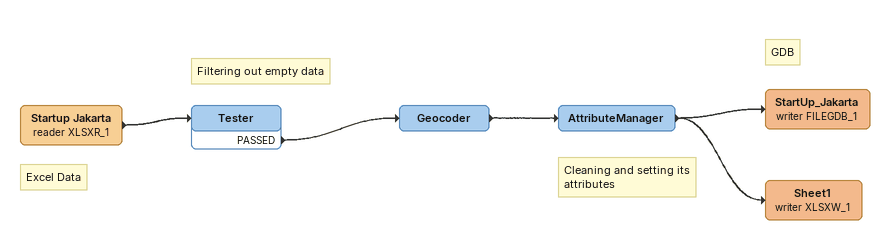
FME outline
Note: Excel Data
Startup Jakarta (reader XLSXR_1)
    -> Tester
Note: Filtering out empty data
Tester
    PASSED -> Geocoder
Geocoder
    -> AttributeManager
Note: Cleaning and setting its attributes
AttributeManager
    -> StartUp_Jakarta (writer FILEGDB_1)
    -> Sheet1 (writer XLSXW_1)
Note: GDB
StartUp_Jakarta (writer FILEGDB_1)
Sheet1 (writer XLSXW_1)
